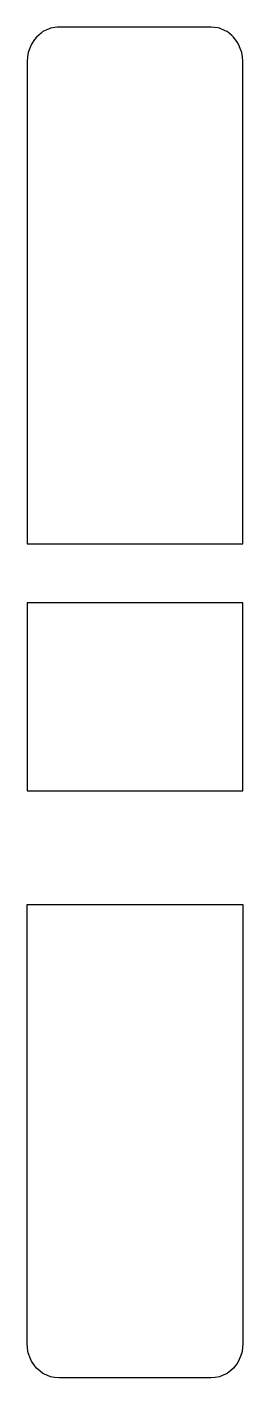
# Model space of a CAD drawing. Header units: metres. Extents: x 2.4 to 16, y -15.3 to 70.
import ezdxf

# ---------------------------------------------------------------- set-up
doc = ezdxf.new("R2010")
doc.units = ezdxf.units.M

msp = doc.modelspace()

# ---------------------------------------------------------------- linework, layer by layer
for p, q in [((4.303, 70.026), (3.882, 69.966)), ((4.4, 70.04), (4.303, 70.026)), ((12.237, 70.04), (4.4, 70.04)), ((14, 70.04), (12.237, 70.04)), ((14.417, 69.981), (14, 70.04)), ((14.518, 69.966), (14.417, 69.981)), ((2.87, 69.244), (2.668, 68.959)), ((2.986, 69.407), (2.87, 69.244)), ((3.288, 69.658), (2.986, 69.407)), ((3.4, 69.75), (3.288, 69.658)), ((3.781, 69.921), (3.4, 69.75)), ((3.882, 69.966), (3.781, 69.921)), ((14.888, 69.801), (14.518, 69.966)), ((15, 69.75), (14.888, 69.801)), ((15.293, 69.508), (15, 69.75)), ((15.414, 69.407), (15.293, 69.508)), ((15.612, 69.128), (15.414, 69.407)), ((15.732, 68.959), (15.612, 69.128)), ((2.468, 68.438), (2.434, 68.167)), ((2.569, 68.701), (2.468, 68.438)), ((2.668, 68.959), (2.569, 68.701)), ((15.836, 68.689), (15.732, 68.959)), ((15.932, 68.438), (15.836, 68.689)), ((15.966, 68.167), (15.932, 68.438)), ((2.434, 68.167), (2.4, 67.872)), ((2.4, 67.872), (2.4, 66.546)), ((16, 67.872), (15.966, 68.167)), ((16, 65.257), (16, 67.872)), ((2.4, 66.546), (2.4, 66.398)), ((2.4, 66.398), (2.4, 64.591)), ((16, 64.4), (16, 65.257)), ((2.4, 64.591), (2.4, 63.351)), ((16, 62.256), (16, 64.4)), ((2.4, 63.351), (2.4, 62.999)), ((2.4, 62.999), (2.4, 62.062)), ((2.4, 62.062), (2.4, 61.313)), ((16, 61.22), (16, 62.256)), ((2.4, 61.313), (2.4, 60.907)), ((2.4, 60.907), (2.4, 60.29)), ((16, 60.334), (16, 61.22)), ((16, 61.22), (16, 61.22)), ((2.4, 60.29), (2.4, 59.848)), ((2.4, 59.848), (2.4, 59.315)), ((16, 59.841), (16, 60.334)), ((16, 58.963), (16, 59.841)), ((2.4, 59.315), (2.4, 58.826)), ((16, 58.629), (16, 58.963)), ((2.4, 58.826), (2.4, 58.372)), ((2.4, 58.372), (2.4, 57.909)), ((16, 58.381), (16, 58.629)), ((16, 58.181), (16, 58.381)), ((16, 58.007), (16, 58.181)), ((2.4, 57.909), (2.4, 57.454)), ((2.4, 57.454), (2.4, 56.987)), ((16, 57.847), (16, 58.007)), ((16, 57.691), (16, 57.847)), ((16, 56.805), (16, 57.691)), ((2.4, 56.987), (2.4, 56.551)), ((2.4, 56.551), (2.4, 56.189)), ((16, 55.986), (16, 56.805)), ((2.4, 56.189), (2.4, 55.928)), ((2.4, 55.928), (2.4, 52.503)), ((16, 42.362), (16, 55.986)), ((2.4, 52.503), (2.4, 49.028)), ((2.4, 49.028), (2.4, 42.362)), ((2.4, 42.362), (2.4, 37.387)), ((16, 37.387), (16, 42.362)), ((2.4, 37.387), (8.245, 37.387)), ((8.245, 37.387), (16, 37.387)), ((10.155, 33.665), (2.4, 33.665)), ((2.4, 33.665), (2.4, 30.972)), ((16, 33.665), (10.155, 33.665)), ((16, 28.727), (16, 33.665)), ((2.4, 30.972), (2.4, 28.727)), ((2.4, 28.727), (2.4, 26.545)), ((16, 23.273), (16, 28.727)), ((2.4, 26.545), (2.4, 23.273)), ((2.4, 23.273), (2.4, 22.454)), ((16, 21.799), (16, 23.273)), ((2.4, 22.454), (2.4, 21.799)), ((2.4, 21.799), (13.685, 21.799)), ((13.685, 21.799), (16, 21.799)), ((16, 21.799), (16, 21.799)), ((2.4, 13.089), (2.4, 14.613)), ((2.4, 14.613), (4.715, 14.613)), ((4.715, 14.613), (16, 14.613)), ((16, 14.613), (16, 13.089)), ((2.4, 7.632), (2.4, 13.089)), ((16, 13.089), (16, 0.082)), ((2.4, 3.23), (2.4, 7.632)), ((2.4, -0.555), (2.4, 3.23)), ((16, 0.082), (16, -0.81)), ((2.4, -0.888), (2.4, -0.555)), ((16, -0.81), (16, -1.8)), ((2.4, -1.303), (2.4, -0.888)), ((2.4, -1.76), (2.4, -1.303)), ((2.4, -2.228), (2.4, -1.76)), ((2.4, -2.684), (2.4, -2.228)), ((16, -1.8), (16, -1.841)), ((16, -1.841), (16, -1.885)), ((16, -1.885), (16, -1.934)), ((16, -1.934), (16, -1.992)), ((16, -1.992), (16, -2.069)), ((16, -2.069), (16, -3.131)), ((2.4, -3.171), (2.4, -2.684)), ((2.4, -3.691), (2.4, -3.171)), ((16, -3.131), (16, -3.267)), ((16, -3.267), (16, -3.494)), ((2.4, -4.141), (2.4, -3.691)), ((2.4, -4.732), (2.4, -4.141)), ((16, -3.494), (16, -4.88)), ((2.4, -5.151), (2.4, -4.732)), ((16, -4.88), (16, -5.62)), ((2.4, -5.855), (2.4, -5.151)), ((2.4, -6.702), (2.4, -5.855)), ((16, -5.62), (16, -7.216)), ((2.4, -7.091), (2.4, -6.702)), ((2.4, -8.181), (2.4, -7.091)), ((16, -7.216), (16, -9.903)), ((2.4, -9.659), (2.4, -8.181)), ((2.4, -9.936), (2.4, -9.659)), ((2.4, -12.026), (2.4, -9.936)), ((16, -9.903), (16, -10.964)), ((16, -10.964), (16, -13.134)), ((16, -10.964), (16, -10.964)), ((2.4, -13.134), (2.4, -12.026)), ((2.453, -13.592), (2.4, -13.134)), ((2.468, -13.709), (2.453, -13.592)), ((15.947, -13.592), (15.932, -13.709)), ((16, -13.134), (15.947, -13.592)), ((2.614, -14.084), (2.468, -13.709)), ((2.668, -14.224), (2.614, -14.084)), ((2.869, -14.503), (2.668, -14.224)), ((2.986, -14.666), (2.869, -14.503)), ((15.629, -14.367), (15.414, -14.666)), ((15.732, -14.224), (15.629, -14.367)), ((15.893, -13.808), (15.732, -14.224)), ((15.932, -13.709), (15.893, -13.808)), ((3.216, -14.854), (2.986, -14.666)), ((3.4, -15.005), (3.216, -14.854)), ((3.643, -15.112), (3.4, -15.005)), ((3.882, -15.218), (3.643, -15.112)), ((4.129, -15.253), (3.882, -15.218)), ((4.4, -15.291), (4.129, -15.253)), ((8.919, -15.291), (4.4, -15.291)), ((14, -15.291), (8.919, -15.291)), ((14.248, -15.256), (14, -15.291)), ((14.518, -15.218), (14.248, -15.256)), ((14.764, -15.109), (14.518, -15.218)), ((15, -15.005), (14.764, -15.109)), ((15.239, -14.809), (15, -15.005)), ((15.414, -14.666), (15.239, -14.809))]:
    msp.add_line(p, q)

doc.saveas('drawing.dxf')
